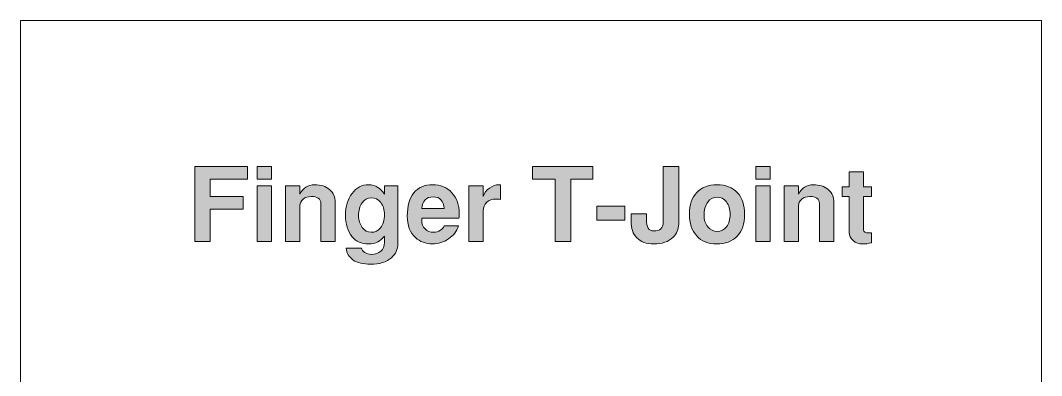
# Model space of a CAD drawing. Header units: inches. Extents: x 0.5 to 11.5, y -3.7 to -0.7.
# Drawn here: x 5.115 to 7.177, y -1.455 to -0.738 of the extents above; entities that cross this region are included whole.
import ezdxf

# ---------------------------------------------------------------- set-up
doc = ezdxf.new("R2010")
doc.units = ezdxf.units.IN
doc.header["$MEASUREMENT"] = 0
doc.layers.add('Layer 1', color=7, linetype='Continuous')

# ---------------------------------------------------------------- blocks, each defined once
blk = doc.blocks.new('block 27')
at = {"layer": 'Layer 1', "color": 240, "lineweight": 5, "true_color": 0xed1f24}
blk.add_lwpolyline([(5.3727, -3.7402), (5.3727, -3.6518), (5.3727, -3.5505), (5.1149, -3.5505), (5.1149, -0.738), (7.1774, -0.738), (7.1774, -3.5505)], dxfattribs=at)
blk = doc.blocks.new('block 30')
at = {"layer": 'Layer 1', "true_color": 0xed1f24}
h = blk.add_hatch(color=240, dxfattribs=at)
h.dxf.hatch_style = 2
h.paths.add_polyline_path([(5.5737, -1.059), (5.4983, -1.059), (5.4983, -1.0936), (5.5648, -1.0936), (5.5648, -1.1196), (5.4983, -1.1196), (5.4983, -1.1848), (5.4671, -1.1848), (5.4671, -1.0329), (5.5737, -1.0329)])
h = blk.add_hatch(color=240, dxfattribs=at)
h.dxf.hatch_style = 2
h.paths.add_polyline_path([(5.6223, -1.059), (5.5931, -1.059), (5.5931, -1.0329), (5.6223, -1.0329)])
h.paths.add_polyline_path([(5.6223, -1.1848), (5.5931, -1.1848), (5.5931, -1.0719), (5.6223, -1.0719)])
h = blk.add_hatch(color=240, dxfattribs=at)
h.dxf.hatch_style = 2
h.paths.add_polyline_path([(6.2708, -1.059), (6.2264, -1.059), (6.2264, -1.1848), (6.1952, -1.1848), (6.1952, -1.059), (6.1491, -1.059), (6.1491, -1.0329), (6.2708, -1.0329)])
h = blk.add_hatch(color=240, dxfattribs=at)
h.dxf.hatch_style = 2
edge = h.paths.add_edge_path()
edge.add_spline(control_points=[(6.4444, -1.1498), (6.4444, -1.1599), (6.4406, -1.1687), (6.4331, -1.1761), (6.4239, -1.1851), (6.4109, -1.1896), (6.3939, -1.1896), (6.3791, -1.1896), (6.3677, -1.1855), (6.3599, -1.1773), (6.352, -1.1691), (6.3481, -1.1579), (6.3481, -1.1435), (6.3481, -1.1435), (6.3481, -1.1288), (6.3481, -1.1288), (6.3481, -1.1288), (6.3794, -1.1288), (6.3794, -1.1288), (6.3794, -1.1288), (6.3794, -1.1385), (6.3794, -1.1385), (6.3794, -1.1477), (6.3804, -1.1541), (6.3826, -1.1578), (6.3847, -1.1615), (6.3887, -1.1633), (6.3944, -1.1633), (6.4002, -1.1633), (6.4048, -1.1618), (6.4081, -1.1588), (6.4114, -1.1557), (6.4131, -1.1515), (6.4131, -1.1461), (6.4131, -1.1461), (6.4131, -1.0329), (6.4131, -1.0329), (6.4131, -1.0329), (6.4444, -1.0329), (6.4444, -1.0329), (6.4444, -1.0329), (6.4444, -1.1498), (6.4444, -1.1498)], knot_values=[0, 0, 0, 0, 1, 1, 1, 2, 2, 2, 3, 3, 3, 4, 4, 4, 5, 5, 5, 6, 6, 6, 7, 7, 7, 8, 8, 8, 9, 9, 9, 10, 10, 10, 11, 11, 11, 12, 12, 12, 13, 13, 13, 14, 14, 14, 14], degree=3, periodic=1)
h = blk.add_hatch(color=240, dxfattribs=at)
h.dxf.hatch_style = 2
h.paths.add_polyline_path([(6.6294, -1.059), (6.6002, -1.059), (6.6002, -1.0329), (6.6294, -1.0329)])
h.paths.add_polyline_path([(6.6294, -1.1848), (6.6002, -1.1848), (6.6002, -1.0719), (6.6294, -1.0719)])
h = blk.add_hatch(color=240, dxfattribs=at)
h.dxf.hatch_style = 2
edge = h.paths.add_edge_path()
edge.add_spline(control_points=[(6.8341, -1.1871), (6.8273, -1.1888), (6.8212, -1.1896), (6.8156, -1.1896), (6.8082, -1.1896), (6.8019, -1.1873), (6.7966, -1.1828), (6.7914, -1.1783), (6.7887, -1.1729), (6.7887, -1.1667), (6.7887, -1.1667), (6.7887, -1.0936), (6.7887, -1.0936), (6.7887, -1.0936), (6.7744, -1.0936), (6.7744, -1.0936), (6.7744, -1.0936), (6.7744, -1.0742), (6.7744, -1.0742), (6.7744, -1.0742), (6.7887, -1.0742), (6.7887, -1.0742), (6.7887, -1.0742), (6.7887, -1.0436), (6.7887, -1.0436), (6.7887, -1.0436), (6.8179, -1.0436), (6.8179, -1.0436), (6.8179, -1.0436), (6.8179, -1.0742), (6.8179, -1.0742), (6.8179, -1.0742), (6.8341, -1.0742), (6.8341, -1.0742), (6.8341, -1.0742), (6.8341, -1.0936), (6.8341, -1.0936), (6.8341, -1.0936), (6.8179, -1.0936), (6.8179, -1.0936), (6.8179, -1.0936), (6.8179, -1.1608), (6.8179, -1.1608), (6.8179, -1.1651), (6.8212, -1.1673), (6.8277, -1.1673), (6.8292, -1.1672), (6.8314, -1.167), (6.8341, -1.1669), (6.8341, -1.1669), (6.8341, -1.1871), (6.8341, -1.1871)], knot_values=[0, 0, 0, 0, 1, 1, 1, 2, 2, 2, 3, 3, 3, 4, 4, 4, 5, 5, 5, 6, 6, 6, 7, 7, 7, 8, 8, 8, 9, 9, 9, 10, 10, 10, 11, 11, 11, 12, 12, 12, 13, 13, 13, 14, 14, 14, 15, 15, 15, 16, 16, 16, 17, 17, 17, 17], degree=3, periodic=1)
h = blk.add_hatch(color=240, dxfattribs=at)
h.dxf.hatch_style = 2
edge = h.paths.add_edge_path()
edge.add_spline(control_points=[(5.7508, -1.1848), (5.7508, -1.1848), (5.7217, -1.1848), (5.7217, -1.1848), (5.7217, -1.1848), (5.7217, -1.1073), (5.7217, -1.1073), (5.7217, -1.1031), (5.7199, -1.0998), (5.7164, -1.0974), (5.713, -1.095), (5.7082, -1.0938), (5.7023, -1.0938), (5.6957, -1.0938), (5.6903, -1.0955), (5.6859, -1.099), (5.6815, -1.1024), (5.6794, -1.1068), (5.6794, -1.1121), (5.6794, -1.1121), (5.6794, -1.1848), (5.6794, -1.1848), (5.6794, -1.1848), (5.6502, -1.1848), (5.6502, -1.1848), (5.6502, -1.1848), (5.6502, -1.0719), (5.6502, -1.0719), (5.6502, -1.0719), (5.6794, -1.0719), (5.6794, -1.0719), (5.6794, -1.0719), (5.6794, -1.0888), (5.6794, -1.0888), (5.6859, -1.0763), (5.6957, -1.07), (5.7089, -1.07), (5.7216, -1.07), (5.7317, -1.0733), (5.7394, -1.0798), (5.747, -1.0863), (5.7508, -1.0949), (5.7508, -1.1056), (5.7508, -1.1056), (5.7508, -1.1848), (5.7508, -1.1848)], knot_values=[0, 0, 0, 0, 1, 1, 1, 2, 2, 2, 3, 3, 3, 4, 4, 4, 5, 5, 5, 6, 6, 6, 7, 7, 7, 8, 8, 8, 9, 9, 9, 10, 10, 10, 11, 11, 11, 12, 12, 12, 13, 13, 13, 14, 14, 14, 15, 15, 15, 15], degree=3, periodic=1)
h = blk.add_hatch(color=240, dxfattribs=at)
h.dxf.hatch_style = 2
edge = h.paths.add_edge_path()
edge.add_spline(control_points=[(5.8771, -1.189), (5.8771, -1.2002), (5.8728, -1.2097), (5.8644, -1.2173), (5.8545, -1.2262), (5.8404, -1.2306), (5.8221, -1.2306), (5.8072, -1.2306), (5.7955, -1.2277), (5.787, -1.222), (5.7784, -1.2162), (5.7738, -1.2082), (5.7731, -1.1979), (5.7731, -1.1979), (5.8037, -1.1979), (5.8037, -1.1979), (5.8044, -1.2013), (5.8066, -1.2042), (5.8104, -1.2068), (5.8142, -1.2094), (5.8186, -1.2106), (5.8238, -1.2106), (5.8316, -1.2106), (5.838, -1.2084), (5.8429, -1.2041), (5.8478, -1.1997), (5.8502, -1.1939), (5.8502, -1.1867), (5.8502, -1.1792), (5.8501, -1.1748), (5.85, -1.1736), (5.8454, -1.1792), (5.841, -1.1832), (5.8368, -1.1854), (5.8318, -1.1882), (5.8254, -1.1896), (5.8177, -1.1896), (5.8038, -1.1896), (5.7927, -1.1845), (5.7844, -1.1744), (5.7758, -1.1638), (5.7714, -1.1493), (5.7714, -1.1308), (5.7714, -1.1136), (5.7759, -1.0992), (5.7849, -1.0875), (5.7938, -1.0758), (5.8048, -1.07), (5.8179, -1.07), (5.8253, -1.07), (5.8317, -1.0718), (5.837, -1.0752), (5.8409, -1.0779), (5.8453, -1.0824), (5.8502, -1.0888), (5.8502, -1.0888), (5.8502, -1.0719), (5.8502, -1.0719), (5.8502, -1.0719), (5.8771, -1.0719), (5.8771, -1.0719), (5.8771, -1.0719), (5.8771, -1.189), (5.8771, -1.189)], knot_values=[0, 0, 0, 0, 1, 1, 1, 2, 2, 2, 3, 3, 3, 4, 4, 4, 5, 5, 5, 6, 6, 6, 7, 7, 7, 8, 8, 8, 9, 9, 9, 10, 10, 10, 11, 11, 11, 12, 12, 12, 13, 13, 13, 14, 14, 14, 15, 15, 15, 16, 16, 16, 17, 17, 17, 18, 18, 18, 19, 19, 19, 20, 20, 20, 21, 21, 21, 21], degree=3, periodic=1)
edge = h.paths.add_edge_path()
edge.add_spline(control_points=[(5.8502, -1.13), (5.8502, -1.1203), (5.8477, -1.1122), (5.8427, -1.1058), (5.8377, -1.0995), (5.8314, -1.0963), (5.8237, -1.0963), (5.816, -1.0963), (5.8097, -1.0996), (5.805, -1.1064), (5.8003, -1.1131), (5.7979, -1.1217), (5.7979, -1.1323), (5.7979, -1.1419), (5.8004, -1.1499), (5.8053, -1.1564), (5.8102, -1.1628), (5.8162, -1.166), (5.8233, -1.166), (5.8311, -1.166), (5.8374, -1.1631), (5.8423, -1.1571), (5.8476, -1.1506), (5.8502, -1.1415), (5.8502, -1.13)], knot_values=[0, 0, 0, 0, 1, 1, 1, 2, 2, 2, 3, 3, 3, 4, 4, 4, 5, 5, 5, 6, 6, 6, 7, 7, 7, 8, 8, 8, 8], degree=3, periodic=1)
h = blk.add_hatch(color=240, dxfattribs=at)
h.dxf.hatch_style = 2
edge = h.paths.add_edge_path()
edge.add_spline(control_points=[(6.0012, -1.1286), (6.0012, -1.1319), (6.001, -1.1349), (6.0006, -1.1375), (6.0006, -1.1375), (5.9258, -1.1375), (5.9258, -1.1375), (5.9255, -1.1383), (5.9254, -1.1397), (5.9254, -1.1415), (5.9254, -1.1488), (5.9277, -1.1548), (5.9322, -1.1593), (5.9367, -1.1638), (5.9427, -1.166), (5.95, -1.166), (5.9548, -1.166), (5.9592, -1.1647), (5.9634, -1.1619), (5.9671, -1.1592), (5.9694, -1.1563), (5.9704, -1.1529), (5.9704, -1.1529), (6, -1.1529), (6, -1.1529), (5.9961, -1.1639), (5.9893, -1.1727), (5.9795, -1.1794), (5.9697, -1.186), (5.9587, -1.1894), (5.9466, -1.1894), (5.9332, -1.1894), (5.9219, -1.1851), (5.9127, -1.1767), (5.9017, -1.1665), (5.8962, -1.152), (5.8962, -1.1331), (5.8962, -1.1129), (5.9006, -1.0973), (5.9095, -1.0864), (5.9183, -1.0755), (5.9309, -1.07), (5.9475, -1.07), (5.9636, -1.07), (5.9766, -1.0754), (5.9864, -1.0862), (5.9963, -1.0969), (6.0012, -1.1111), (6.0012, -1.1286)], knot_values=[0, 0, 0, 0, 1, 1, 1, 2, 2, 2, 3, 3, 3, 4, 4, 4, 5, 5, 5, 6, 6, 6, 7, 7, 7, 8, 8, 8, 9, 9, 9, 10, 10, 10, 11, 11, 11, 12, 12, 12, 13, 13, 13, 14, 14, 14, 15, 15, 15, 16, 16, 16, 16], degree=3, periodic=1)
edge = h.paths.add_edge_path()
edge.add_spline(control_points=[(5.9704, -1.1179), (5.9696, -1.1022), (5.9623, -1.0944), (5.9485, -1.0944), (5.9347, -1.0944), (5.9269, -1.1022), (5.9254, -1.1179), (5.9254, -1.1179), (5.9704, -1.1179), (5.9704, -1.1179)], knot_values=[0, 0, 0, 0, 1, 1, 1, 2, 2, 2, 3, 3, 3, 3], degree=3, periodic=1)
h = blk.add_hatch(color=240, dxfattribs=at)
h.dxf.hatch_style = 2
edge = h.paths.add_edge_path()
edge.add_spline(control_points=[(6.0844, -1.0996), (6.0805, -1.0992), (6.0776, -1.099), (6.0758, -1.099), (6.0676, -1.099), (6.0612, -1.1012), (6.0565, -1.1055), (6.0519, -1.1099), (6.0496, -1.1154), (6.0496, -1.1221), (6.0496, -1.1221), (6.0496, -1.1848), (6.0496, -1.1848), (6.0496, -1.1848), (6.0204, -1.1848), (6.0204, -1.1848), (6.0204, -1.1848), (6.0204, -1.0719), (6.0204, -1.0719), (6.0204, -1.0719), (6.0496, -1.0719), (6.0496, -1.0719), (6.0496, -1.0719), (6.0496, -1.0938), (6.0496, -1.0938), (6.0516, -1.0871), (6.0558, -1.0815), (6.0621, -1.0769), (6.0683, -1.0723), (6.0746, -1.07), (6.0808, -1.07), (6.0815, -1.07), (6.0827, -1.0701), (6.0844, -1.0704), (6.0844, -1.0704), (6.0844, -1.0996), (6.0844, -1.0996)], knot_values=[0, 0, 0, 0, 1, 1, 1, 2, 2, 2, 3, 3, 3, 4, 4, 4, 5, 5, 5, 6, 6, 6, 7, 7, 7, 8, 8, 8, 9, 9, 9, 10, 10, 10, 11, 11, 11, 12, 12, 12, 12], degree=3, periodic=1)
h = blk.add_hatch(color=240, dxfattribs=at)
h.dxf.hatch_style = 2
edge = h.paths.add_edge_path()
edge.add_spline(control_points=[(6.5775, -1.1298), (6.5775, -1.1488), (6.5725, -1.1636), (6.5626, -1.174), (6.5526, -1.1844), (6.5387, -1.1896), (6.5206, -1.1896), (6.5038, -1.1896), (6.4905, -1.1842), (6.4808, -1.1733), (6.4711, -1.1625), (6.4662, -1.1477), (6.4662, -1.129), (6.4662, -1.1105), (6.4711, -1.096), (6.4808, -1.0856), (6.4905, -1.0752), (6.5042, -1.07), (6.5219, -1.07), (6.5394, -1.07), (6.553, -1.0753), (6.5628, -1.0858), (6.5726, -1.0964), (6.5775, -1.1111), (6.5775, -1.1298)], knot_values=[0, 0, 0, 0, 1, 1, 1, 2, 2, 2, 3, 3, 3, 4, 4, 4, 5, 5, 5, 6, 6, 6, 7, 7, 7, 8, 8, 8, 8], degree=3, periodic=1)
edge = h.paths.add_edge_path()
edge.add_spline(control_points=[(6.5483, -1.1299), (6.5483, -1.1195), (6.5458, -1.1111), (6.5408, -1.1046), (6.5358, -1.0981), (6.5295, -1.0948), (6.5219, -1.0948), (6.5142, -1.0948), (6.5079, -1.0983), (6.503, -1.1052), (6.4981, -1.1121), (6.4956, -1.121), (6.4956, -1.1318), (6.4956, -1.1408), (6.4982, -1.1485), (6.5034, -1.1548), (6.5086, -1.1612), (6.5149, -1.1644), (6.5223, -1.1644), (6.5299, -1.1644), (6.5362, -1.1612), (6.541, -1.1547), (6.5459, -1.1483), (6.5483, -1.14), (6.5483, -1.1299)], knot_values=[0, 0, 0, 0, 1, 1, 1, 2, 2, 2, 3, 3, 3, 4, 4, 4, 5, 5, 5, 6, 6, 6, 7, 7, 7, 8, 8, 8, 8], degree=3, periodic=1)
h = blk.add_hatch(color=240, dxfattribs=at)
h.dxf.hatch_style = 2
edge = h.paths.add_edge_path()
edge.add_spline(control_points=[(6.7579, -1.1848), (6.7579, -1.1848), (6.7287, -1.1848), (6.7287, -1.1848), (6.7287, -1.1848), (6.7287, -1.1073), (6.7287, -1.1073), (6.7287, -1.1031), (6.727, -1.0998), (6.7235, -1.0974), (6.72, -1.095), (6.7153, -1.0938), (6.7094, -1.0938), (6.7028, -1.0938), (6.6974, -1.0955), (6.693, -1.099), (6.6886, -1.1024), (6.6864, -1.1068), (6.6864, -1.1121), (6.6864, -1.1121), (6.6864, -1.1848), (6.6864, -1.1848), (6.6864, -1.1848), (6.6573, -1.1848), (6.6573, -1.1848), (6.6573, -1.1848), (6.6573, -1.0719), (6.6573, -1.0719), (6.6573, -1.0719), (6.6864, -1.0719), (6.6864, -1.0719), (6.6864, -1.0719), (6.6864, -1.0888), (6.6864, -1.0888), (6.693, -1.0763), (6.7028, -1.07), (6.716, -1.07), (6.7287, -1.07), (6.7388, -1.0733), (6.7464, -1.0798), (6.7541, -1.0863), (6.7579, -1.0949), (6.7579, -1.1056), (6.7579, -1.1056), (6.7579, -1.1848), (6.7579, -1.1848)], knot_values=[0, 0, 0, 0, 1, 1, 1, 2, 2, 2, 3, 3, 3, 4, 4, 4, 5, 5, 5, 6, 6, 6, 7, 7, 7, 8, 8, 8, 9, 9, 9, 10, 10, 10, 11, 11, 11, 12, 12, 12, 13, 13, 13, 14, 14, 14, 15, 15, 15, 15], degree=3, periodic=1)
h = blk.add_hatch(color=240, dxfattribs=at)
h.dxf.hatch_style = 2
h.paths.add_polyline_path([(6.3358, -1.1415), (6.2791, -1.1415), (6.2791, -1.1131), (6.3358, -1.1131)])
at = {"layer": 'Layer 1', "lineweight": 0}
for points in [[(5.5737, -1.059), (5.4983, -1.059), (5.4983, -1.0936), (5.5648, -1.0936), (5.5648, -1.1196), (5.4983, -1.1196), (5.4983, -1.1848), (5.4671, -1.1848), (5.4671, -1.0329), (5.5737, -1.0329), (5.5737, -1.059)], [(5.6223, -1.059), (5.5931, -1.059), (5.5931, -1.0329), (5.6223, -1.0329), (5.6223, -1.059)], [(6.2708, -1.059), (6.2264, -1.059), (6.2264, -1.1848), (6.1952, -1.1848), (6.1952, -1.059), (6.1491, -1.059), (6.1491, -1.0329), (6.2708, -1.0329), (6.2708, -1.059)], [(6.6294, -1.059), (6.6002, -1.059), (6.6002, -1.0329), (6.6294, -1.0329), (6.6294, -1.059)], [(5.6223, -1.1848), (5.5931, -1.1848), (5.5931, -1.0719), (5.6223, -1.0719), (5.6223, -1.1848)], [(6.6294, -1.1848), (6.6002, -1.1848), (6.6002, -1.0719), (6.6294, -1.0719), (6.6294, -1.1848)], [(6.3358, -1.1415), (6.2791, -1.1415), (6.2791, -1.1131), (6.3358, -1.1131), (6.3358, -1.1415)]]:
    blk.add_lwpolyline(points, dxfattribs=at)
for points, knots in [([(6.4444, -1.1498), (6.4444, -1.1599), (6.4406, -1.1687), (6.4331, -1.1761), (6.4239, -1.1851), (6.4109, -1.1896), (6.3939, -1.1896), (6.3791, -1.1896), (6.3677, -1.1855), (6.3599, -1.1773), (6.352, -1.1691), (6.3481, -1.1579), (6.3481, -1.1435), (6.3481, -1.1435), (6.3481, -1.1288), (6.3481, -1.1288), (6.3481, -1.1288), (6.3794, -1.1288), (6.3794, -1.1288), (6.3794, -1.1288), (6.3794, -1.1385), (6.3794, -1.1385), (6.3794, -1.1477), (6.3804, -1.1541), (6.3826, -1.1578), (6.3847, -1.1615), (6.3887, -1.1633), (6.3944, -1.1633), (6.4002, -1.1633), (6.4048, -1.1618), (6.4081, -1.1588), (6.4114, -1.1557), (6.4131, -1.1515), (6.4131, -1.1461), (6.4131, -1.1461), (6.4131, -1.0329), (6.4131, -1.0329), (6.4131, -1.0329), (6.4444, -1.0329), (6.4444, -1.0329), (6.4444, -1.0329), (6.4444, -1.1498), (6.4444, -1.1498)], [0, 0, 0, 0, 1, 1, 1, 2, 2, 2, 3, 3, 3, 4, 4, 4, 5, 5, 5, 6, 6, 6, 7, 7, 7, 8, 8, 8, 9, 9, 9, 10, 10, 10, 11, 11, 11, 12, 12, 12, 13, 13, 13, 14, 14, 14, 14]), ([(6.8341, -1.1871), (6.8273, -1.1888), (6.8212, -1.1896), (6.8156, -1.1896), (6.8082, -1.1896), (6.8019, -1.1873), (6.7966, -1.1828), (6.7914, -1.1783), (6.7887, -1.1729), (6.7887, -1.1667), (6.7887, -1.1667), (6.7887, -1.0936), (6.7887, -1.0936), (6.7887, -1.0936), (6.7744, -1.0936), (6.7744, -1.0936), (6.7744, -1.0936), (6.7744, -1.0742), (6.7744, -1.0742), (6.7744, -1.0742), (6.7887, -1.0742), (6.7887, -1.0742), (6.7887, -1.0742), (6.7887, -1.0436), (6.7887, -1.0436), (6.7887, -1.0436), (6.8179, -1.0436), (6.8179, -1.0436), (6.8179, -1.0436), (6.8179, -1.0742), (6.8179, -1.0742), (6.8179, -1.0742), (6.8341, -1.0742), (6.8341, -1.0742), (6.8341, -1.0742), (6.8341, -1.0936), (6.8341, -1.0936), (6.8341, -1.0936), (6.8179, -1.0936), (6.8179, -1.0936), (6.8179, -1.0936), (6.8179, -1.1608), (6.8179, -1.1608), (6.8179, -1.1651), (6.8212, -1.1673), (6.8277, -1.1673), (6.8292, -1.1672), (6.8314, -1.167), (6.8341, -1.1669), (6.8341, -1.1669), (6.8341, -1.1871), (6.8341, -1.1871)], [0, 0, 0, 0, 1, 1, 1, 2, 2, 2, 3, 3, 3, 4, 4, 4, 5, 5, 5, 6, 6, 6, 7, 7, 7, 8, 8, 8, 9, 9, 9, 10, 10, 10, 11, 11, 11, 12, 12, 12, 13, 13, 13, 14, 14, 14, 15, 15, 15, 16, 16, 16, 17, 17, 17, 17]), ([(5.7508, -1.1848), (5.7508, -1.1848), (5.7217, -1.1848), (5.7217, -1.1848), (5.7217, -1.1848), (5.7217, -1.1073), (5.7217, -1.1073), (5.7217, -1.1031), (5.7199, -1.0998), (5.7164, -1.0974), (5.713, -1.095), (5.7082, -1.0938), (5.7023, -1.0938), (5.6957, -1.0938), (5.6903, -1.0955), (5.6859, -1.099), (5.6815, -1.1024), (5.6794, -1.1068), (5.6794, -1.1121), (5.6794, -1.1121), (5.6794, -1.1848), (5.6794, -1.1848), (5.6794, -1.1848), (5.6502, -1.1848), (5.6502, -1.1848), (5.6502, -1.1848), (5.6502, -1.0719), (5.6502, -1.0719), (5.6502, -1.0719), (5.6794, -1.0719), (5.6794, -1.0719), (5.6794, -1.0719), (5.6794, -1.0888), (5.6794, -1.0888), (5.6859, -1.0763), (5.6957, -1.07), (5.7089, -1.07), (5.7216, -1.07), (5.7317, -1.0733), (5.7394, -1.0798), (5.747, -1.0863), (5.7508, -1.0949), (5.7508, -1.1056), (5.7508, -1.1056), (5.7508, -1.1848), (5.7508, -1.1848)], [0, 0, 0, 0, 1, 1, 1, 2, 2, 2, 3, 3, 3, 4, 4, 4, 5, 5, 5, 6, 6, 6, 7, 7, 7, 8, 8, 8, 9, 9, 9, 10, 10, 10, 11, 11, 11, 12, 12, 12, 13, 13, 13, 14, 14, 14, 15, 15, 15, 15]), ([(5.8771, -1.189), (5.8771, -1.2002), (5.8728, -1.2097), (5.8644, -1.2173), (5.8545, -1.2262), (5.8404, -1.2306), (5.8221, -1.2306), (5.8072, -1.2306), (5.7955, -1.2277), (5.787, -1.222), (5.7784, -1.2162), (5.7738, -1.2082), (5.7731, -1.1979), (5.7731, -1.1979), (5.8037, -1.1979), (5.8037, -1.1979), (5.8044, -1.2013), (5.8066, -1.2042), (5.8104, -1.2068), (5.8142, -1.2094), (5.8186, -1.2106), (5.8238, -1.2106), (5.8316, -1.2106), (5.838, -1.2084), (5.8429, -1.2041), (5.8478, -1.1997), (5.8502, -1.1939), (5.8502, -1.1867), (5.8502, -1.1792), (5.8501, -1.1748), (5.85, -1.1736), (5.8454, -1.1792), (5.841, -1.1832), (5.8368, -1.1854), (5.8318, -1.1882), (5.8254, -1.1896), (5.8177, -1.1896), (5.8038, -1.1896), (5.7927, -1.1845), (5.7844, -1.1744), (5.7758, -1.1638), (5.7714, -1.1493), (5.7714, -1.1308), (5.7714, -1.1136), (5.7759, -1.0992), (5.7849, -1.0875), (5.7938, -1.0758), (5.8048, -1.07), (5.8179, -1.07), (5.8253, -1.07), (5.8317, -1.0718), (5.837, -1.0752), (5.8409, -1.0779), (5.8453, -1.0824), (5.8502, -1.0888), (5.8502, -1.0888), (5.8502, -1.0719), (5.8502, -1.0719), (5.8502, -1.0719), (5.8771, -1.0719), (5.8771, -1.0719), (5.8771, -1.0719), (5.8771, -1.189), (5.8771, -1.189)], [0, 0, 0, 0, 1, 1, 1, 2, 2, 2, 3, 3, 3, 4, 4, 4, 5, 5, 5, 6, 6, 6, 7, 7, 7, 8, 8, 8, 9, 9, 9, 10, 10, 10, 11, 11, 11, 12, 12, 12, 13, 13, 13, 14, 14, 14, 15, 15, 15, 16, 16, 16, 17, 17, 17, 18, 18, 18, 19, 19, 19, 20, 20, 20, 21, 21, 21, 21]), ([(6.0012, -1.1286), (6.0012, -1.1319), (6.001, -1.1349), (6.0006, -1.1375), (6.0006, -1.1375), (5.9258, -1.1375), (5.9258, -1.1375), (5.9255, -1.1383), (5.9254, -1.1397), (5.9254, -1.1415), (5.9254, -1.1488), (5.9277, -1.1548), (5.9322, -1.1593), (5.9367, -1.1638), (5.9427, -1.166), (5.95, -1.166), (5.9548, -1.166), (5.9592, -1.1647), (5.9634, -1.1619), (5.9671, -1.1592), (5.9694, -1.1563), (5.9704, -1.1529), (5.9704, -1.1529), (6, -1.1529), (6, -1.1529), (5.9961, -1.1639), (5.9893, -1.1727), (5.9795, -1.1794), (5.9697, -1.186), (5.9587, -1.1894), (5.9466, -1.1894), (5.9332, -1.1894), (5.9219, -1.1851), (5.9127, -1.1767), (5.9017, -1.1665), (5.8962, -1.152), (5.8962, -1.1331), (5.8962, -1.1129), (5.9006, -1.0973), (5.9095, -1.0864), (5.9183, -1.0755), (5.9309, -1.07), (5.9475, -1.07), (5.9636, -1.07), (5.9766, -1.0754), (5.9864, -1.0862), (5.9963, -1.0969), (6.0012, -1.1111), (6.0012, -1.1286)], [0, 0, 0, 0, 1, 1, 1, 2, 2, 2, 3, 3, 3, 4, 4, 4, 5, 5, 5, 6, 6, 6, 7, 7, 7, 8, 8, 8, 9, 9, 9, 10, 10, 10, 11, 11, 11, 12, 12, 12, 13, 13, 13, 14, 14, 14, 15, 15, 15, 16, 16, 16, 16]), ([(6.0844, -1.0996), (6.0805, -1.0992), (6.0776, -1.099), (6.0758, -1.099), (6.0676, -1.099), (6.0612, -1.1012), (6.0565, -1.1055), (6.0519, -1.1099), (6.0496, -1.1154), (6.0496, -1.1221), (6.0496, -1.1221), (6.0496, -1.1848), (6.0496, -1.1848), (6.0496, -1.1848), (6.0204, -1.1848), (6.0204, -1.1848), (6.0204, -1.1848), (6.0204, -1.0719), (6.0204, -1.0719), (6.0204, -1.0719), (6.0496, -1.0719), (6.0496, -1.0719), (6.0496, -1.0719), (6.0496, -1.0938), (6.0496, -1.0938), (6.0516, -1.0871), (6.0558, -1.0815), (6.0621, -1.0769), (6.0683, -1.0723), (6.0746, -1.07), (6.0808, -1.07), (6.0815, -1.07), (6.0827, -1.0701), (6.0844, -1.0704), (6.0844, -1.0704), (6.0844, -1.0996), (6.0844, -1.0996)], [0, 0, 0, 0, 1, 1, 1, 2, 2, 2, 3, 3, 3, 4, 4, 4, 5, 5, 5, 6, 6, 6, 7, 7, 7, 8, 8, 8, 9, 9, 9, 10, 10, 10, 11, 11, 11, 12, 12, 12, 12]), ([(6.5775, -1.1298), (6.5775, -1.1488), (6.5725, -1.1636), (6.5626, -1.174), (6.5526, -1.1844), (6.5387, -1.1896), (6.5206, -1.1896), (6.5038, -1.1896), (6.4905, -1.1842), (6.4808, -1.1733), (6.4711, -1.1625), (6.4662, -1.1477), (6.4662, -1.129), (6.4662, -1.1105), (6.4711, -1.096), (6.4808, -1.0856), (6.4905, -1.0752), (6.5042, -1.07), (6.5219, -1.07), (6.5394, -1.07), (6.553, -1.0753), (6.5628, -1.0858), (6.5726, -1.0964), (6.5775, -1.1111), (6.5775, -1.1298)], [0, 0, 0, 0, 1, 1, 1, 2, 2, 2, 3, 3, 3, 4, 4, 4, 5, 5, 5, 6, 6, 6, 7, 7, 7, 8, 8, 8, 8]), ([(6.7579, -1.1848), (6.7579, -1.1848), (6.7287, -1.1848), (6.7287, -1.1848), (6.7287, -1.1848), (6.7287, -1.1073), (6.7287, -1.1073), (6.7287, -1.1031), (6.727, -1.0998), (6.7235, -1.0974), (6.72, -1.095), (6.7153, -1.0938), (6.7094, -1.0938), (6.7028, -1.0938), (6.6974, -1.0955), (6.693, -1.099), (6.6886, -1.1024), (6.6864, -1.1068), (6.6864, -1.1121), (6.6864, -1.1121), (6.6864, -1.1848), (6.6864, -1.1848), (6.6864, -1.1848), (6.6573, -1.1848), (6.6573, -1.1848), (6.6573, -1.1848), (6.6573, -1.0719), (6.6573, -1.0719), (6.6573, -1.0719), (6.6864, -1.0719), (6.6864, -1.0719), (6.6864, -1.0719), (6.6864, -1.0888), (6.6864, -1.0888), (6.693, -1.0763), (6.7028, -1.07), (6.716, -1.07), (6.7287, -1.07), (6.7388, -1.0733), (6.7464, -1.0798), (6.7541, -1.0863), (6.7579, -1.0949), (6.7579, -1.1056), (6.7579, -1.1056), (6.7579, -1.1848), (6.7579, -1.1848)], [0, 0, 0, 0, 1, 1, 1, 2, 2, 2, 3, 3, 3, 4, 4, 4, 5, 5, 5, 6, 6, 6, 7, 7, 7, 8, 8, 8, 9, 9, 9, 10, 10, 10, 11, 11, 11, 12, 12, 12, 13, 13, 13, 14, 14, 14, 15, 15, 15, 15]), ([(5.8502, -1.13), (5.8502, -1.1203), (5.8477, -1.1122), (5.8427, -1.1058), (5.8377, -1.0995), (5.8314, -1.0963), (5.8237, -1.0963), (5.816, -1.0963), (5.8097, -1.0996), (5.805, -1.1064), (5.8003, -1.1131), (5.7979, -1.1217), (5.7979, -1.1323), (5.7979, -1.1419), (5.8004, -1.1499), (5.8053, -1.1564), (5.8102, -1.1628), (5.8162, -1.166), (5.8233, -1.166), (5.8311, -1.166), (5.8374, -1.1631), (5.8423, -1.1571), (5.8476, -1.1506), (5.8502, -1.1415), (5.8502, -1.13)], [0, 0, 0, 0, 1, 1, 1, 2, 2, 2, 3, 3, 3, 4, 4, 4, 5, 5, 5, 6, 6, 6, 7, 7, 7, 8, 8, 8, 8]), ([(5.9704, -1.1179), (5.9696, -1.1022), (5.9623, -1.0944), (5.9485, -1.0944), (5.9347, -1.0944), (5.9269, -1.1022), (5.9254, -1.1179), (5.9254, -1.1179), (5.9704, -1.1179), (5.9704, -1.1179)], [0, 0, 0, 0, 1, 1, 1, 2, 2, 2, 3, 3, 3, 3]), ([(6.5483, -1.1299), (6.5483, -1.1195), (6.5458, -1.1111), (6.5408, -1.1046), (6.5358, -1.0981), (6.5295, -1.0948), (6.5219, -1.0948), (6.5142, -1.0948), (6.5079, -1.0983), (6.503, -1.1052), (6.4981, -1.1121), (6.4956, -1.121), (6.4956, -1.1318), (6.4956, -1.1408), (6.4982, -1.1485), (6.5034, -1.1548), (6.5086, -1.1612), (6.5149, -1.1644), (6.5223, -1.1644), (6.5299, -1.1644), (6.5362, -1.1612), (6.541, -1.1547), (6.5459, -1.1483), (6.5483, -1.14), (6.5483, -1.1299)], [0, 0, 0, 0, 1, 1, 1, 2, 2, 2, 3, 3, 3, 4, 4, 4, 5, 5, 5, 6, 6, 6, 7, 7, 7, 8, 8, 8, 8])]:
    blk.add_open_spline(points, degree=3, knots=knots, dxfattribs=at)
blk = doc.blocks.new('block 29')
at = {"layer": 'Layer 1'}
blk.add_blockref('block 30', (0, 0), dxfattribs=at)

msp = doc.modelspace()

# ---------------------------------------------------------------- block references
at = {"layer": 'Layer 1'}
for name in ['block 27', 'block 29']:
    msp.add_blockref(name, (0, 0), dxfattribs=at)

doc.saveas('drawing.dxf')
